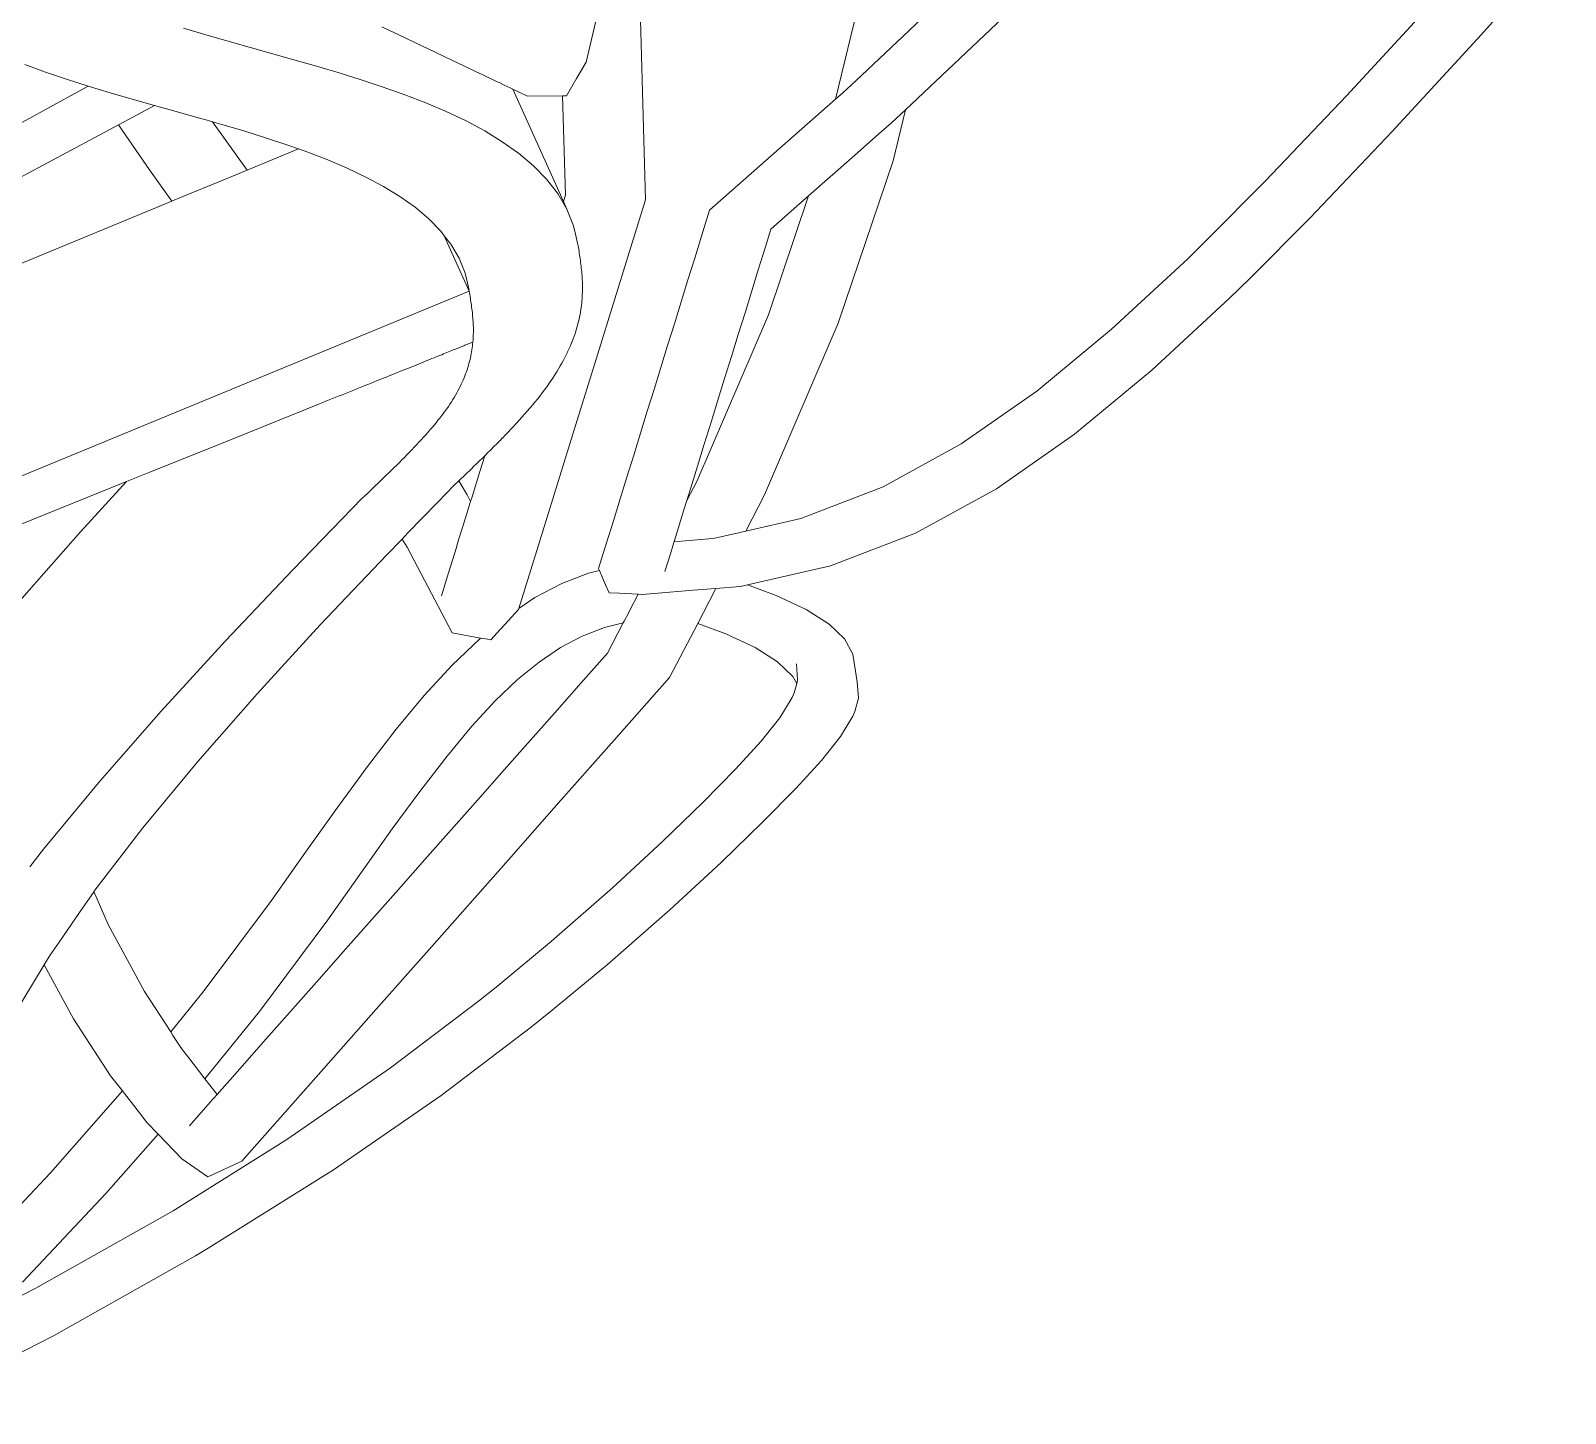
# Model space of a CAD drawing. Header units: millimetres. Extents: x 930469 to 1523124, y -120375 to 411163.
# Drawn here: x 1424337.7 to 1424583, y -6209.5 to -5988.5 of the extents above; entities that cross this region are included whole.
import ezdxf

# ---------------------------------------------------------------- set-up
doc = ezdxf.new("R2010")
doc.units = ezdxf.units.MM
doc.layers.add('A-NET THAY', color=8, linetype='Continuous', lineweight=0)
doc.layers.add('COT VACH', color=8, linetype='Continuous', lineweight=0)

# ---------------------------------------------------------------- blocks, each defined once
blk = doc.blocks.new('fgholol')
at = {"layer": 'A-NET THAY', "ltscale": 3}
for p, q in [((1042536.66, 33057.56), (1042550.68, 33073.25)), ((1042396.32, 33062.91), (1042394.15, 33053.87)), ((1042434.02, 33047.91), (1042437.49, 33062.14)), ((1042449.02, 33061.97), (1042444.76, 33057.96)), ((1042461.68, 33061.77), (1042445.19, 33046.23)), ((1042529.15, 33063.03), (1042515.72, 33048.44)), ((1042329.8, 33059.3), (1042333.23, 33058.26)), ((1042363.51, 33058.53), (1042361.48, 33059.5)), ((1042402.84, 33060.61), (1042403.64, 33031.87)), ((1042333.23, 33058.26), (1042336.73, 33057.25)), ((1042336.73, 33057.25), (1042340.28, 33056.25)), ((1042365.25, 33057.71), (1042363.51, 33058.53)), ((1042366.87, 33056.94), (1042365.25, 33057.71)), ((1042369.03, 33055.91), (1042366.87, 33056.94)), ((1042444.76, 33057.96), (1042437.25, 33050.88)), ((1042523.02, 33042.75), (1042536.66, 33057.56)), ((1042340.28, 33056.25), (1042343.86, 33055.25)), ((1042343.86, 33055.25), (1042347.46, 33054.24)), ((1042347.46, 33054.24), (1042351.07, 33053.2)), ((1042370.02, 33055.44), (1042369.03, 33055.91)), ((1042372.8, 33054.11), (1042370.02, 33055.44)), ((1042372.91, 33054.06), (1042372.8, 33054.11)), ((1042375.5, 33052.83), (1042372.91, 33054.06)), ((1042304.44, 33053.46), (1042307.73, 33052.26)), ((1042307.73, 33052.26), (1042311.1, 33051.11)), ((1042351.07, 33053.2), (1042354.66, 33052.14)), ((1042354.66, 33052.14), (1042358.22, 33051.03)), ((1042376.57, 33052.32), (1042375.5, 33052.83)), ((1042377.75, 33051.76), (1042376.57, 33052.32)), ((1042379.62, 33050.87), (1042377.75, 33051.76)), ((1042392.62, 33051.22), (1042394.15, 33053.87)), ((1042314.55, 33050.02), (1042073.71, 32918.17)), ((1042311.1, 33051.11), (1042314.55, 33050.02)), ((1042314.55, 33050.02), (1042318.06, 33048.96)), ((1042358.22, 33051.03), (1042361.73, 33049.87)), ((1042361.73, 33049.87), (1042365.18, 33048.65)), ((1042380.35, 33050.52), (1042379.62, 33050.87)), ((1042381.06, 33050.19), (1042380.35, 33050.52)), ((1042382.02, 33049.73), (1042381.06, 33050.19)), ((1042382.44, 33049.53), (1042382.02, 33049.73)), ((1042384.81, 33048.4), (1042382.44, 33049.53)), ((1042390.53, 33031.56), (1042382.44, 33049.53)), ((1042391.02, 33048.46), (1042392.62, 33051.22)), ((1042437.25, 33050.88), (1042435.19, 33048.94)), ((1042318.06, 33048.96), (1042321.61, 33047.94)), ((1042321.03, 33044.7), (1042325.18, 33046.93)), ((1042321.61, 33047.94), (1042325.18, 33046.93)), ((1042325.18, 33046.93), (1042327.65, 33046.24)), ((1042365.18, 33048.65), (1042368.55, 33047.34)), ((1042368.55, 33047.34), (1042371.81, 33045.95)), ((1042384.81, 33048.4), (1042390.4, 33048.45)), ((1042390.4, 33048.45), (1042391.02, 33048.46)), ((1042390.85, 33032.59), (1042390.4, 33048.45)), ((1042434.02, 33047.91), (1042413.88, 33030.19)), ((1042435.19, 33048.94), (1042434.02, 33047.91)), ((1042515.72, 33048.44), (1042502.76, 33034.86)), ((1042319.42, 33043.84), (1042321.03, 33044.7)), ((1042332.35, 33044.92), (1042327.65, 33046.24)), ((1042332.35, 33044.92), (1042333.58, 33044.57)), ((1042333.58, 33044.57), (1042334.46, 33044.31)), ((1042339.97, 33036.6), (1042334.46, 33044.31)), ((1042334.46, 33044.31), (1042335.91, 33043.9)), ((1042371.81, 33045.95), (1042374.96, 33044.46)), ((1042374.96, 33044.46), (1042377.95, 33042.86)), ((1042442.97, 33044.14), (1042440.97, 33042.38)), ((1042445.19, 33046.23), (1042442.97, 33044.14)), ((1042445.19, 33046.23), (1042443.21, 33038.08)), ((1042300.52, 33033.72), (1042319.42, 33043.84)), ((1042324.37, 33036.63), (1042319.42, 33043.84)), ((1042335.91, 33043.9), (1042339.44, 33042.86)), ((1042339.44, 33042.86), (1042342.91, 33041.78)), ((1042342.91, 33041.78), (1042346.32, 33040.65)), ((1042377.95, 33042.86), (1042380.76, 33041.14)), ((1042440.97, 33042.38), (1042437.08, 33038.95)), ((1042509.83, 33028.92), (1042523.02, 33042.75)), ((1042339.97, 33036.6), (1042348.18, 33039.99)), ((1042346.32, 33040.65), (1042348.18, 33039.99)), ((1042348.18, 33039.99), (1042349.65, 33039.47)), ((1042349.65, 33039.47), (1042352.87, 33038.22)), ((1042380.76, 33041.14), (1042383.37, 33039.28)), ((1042383.37, 33039.28), (1042385.73, 33037.29)), ((1042352.87, 33038.22), (1042355.98, 33036.89)), ((1042355.98, 33036.89), (1042358.96, 33035.48)), ((1042385.73, 33037.29), (1042387.83, 33035.15)), ((1042437.08, 33038.95), (1042433.18, 33035.53)), ((1042443.21, 33038.08), (1042434.47, 33012.13)), ((1042327.93, 33031.64), (1042324.37, 33036.63)), ((1042329.7, 33032.37), (1042335.72, 33034.85)), ((1042335.72, 33034.85), (1042339.97, 33036.6)), ((1042358.96, 33035.48), (1042361.77, 33033.97)), ((1042387.83, 33035.15), (1042389.62, 33032.84)), ((1042433.18, 33035.53), (1042429.69, 33032.46)), ((1042502.76, 33034.86), (1042493.34, 33025.39)), ((1042327.93, 33031.64), (1042329.7, 33032.37)), ((1042361.77, 33033.97), (1042364.4, 33032.36)), ((1042364.4, 33032.36), (1042366.82, 33030.65)), ((1042389.62, 33032.84), (1042391.07, 33030.35)), ((1042390.53, 33031.56), (1042390.85, 33032.59)), ((1042403.64, 33031.87), (1042401.02, 33023.41)), ((1042423.3, 33013.46), (1042429.69, 33032.46)), ((1042429.69, 33032.46), (1042423.7, 33027.18)), ((1042300.18, 33020.19), (1042327.93, 33031.64)), ((1042366.82, 33030.65), (1042369, 33028.81)), ((1042391.07, 33030.35), (1042390.53, 33031.56)), ((1042391.07, 33030.35), (1042392.15, 33027.68)), ((1042413.88, 33030.19), (1042412.6, 33026.06)), ((1042369, 33028.81), (1042370.91, 33026.85)), ((1042392.15, 33027.68), (1042392.47, 33026.34)), ((1042423.7, 33027.18), (1042422.81, 33024.32)), ((1042500.23, 33019.27), (1042509.83, 33028.92)), ((1042370.91, 33026.85), (1042371.48, 33026.12)), ((1042375.46, 33017.27), (1042371.48, 33026.12)), ((1042371.7, 33025.84), (1042371.48, 33026.12)), ((1042371.7, 33025.84), (1042372.54, 33024.76)), ((1042372.54, 33024.76), (1042373.84, 33022.52)), ((1042392.8, 33024.93), (1042392.47, 33026.34)), ((1042392.87, 33024.52), (1042392.8, 33024.93)), ((1042392.87, 33024.52), (1042392.92, 33024.23)), ((1042412.6, 33026.06), (1042411.52, 33022.55)), ((1042493.34, 33025.39), (1042490.31, 33022.43)), ((1042373.84, 33022.52), (1042374.81, 33020.14)), ((1042392.92, 33024.23), (1042392.97, 33023.94)), ((1042392.97, 33023.94), (1042392.97, 33023.93)), ((1042392.97, 33023.93), (1042393.02, 33023.65)), ((1042393.02, 33023.65), (1042393.06, 33023.36)), ((1042393.06, 33023.36), (1042393.11, 33023.06)), ((1042393.11, 33023.06), (1042393.16, 33022.76)), ((1042393.16, 33022.76), (1042393.2, 33022.47)), ((1042393.2, 33022.47), (1042393.24, 33022.16)), ((1042393.24, 33022.16), (1042393.28, 33021.86)), ((1042401.02, 33023.41), (1042398.51, 33015.31)), ((1042411.52, 33022.55), (1042410.43, 33019.05)), ((1042422.81, 33024.32), (1042421.73, 33020.82)), ((1042490.31, 33022.43), (1042478.16, 33011.17)), ((1042374.81, 33020.14), (1042375.4, 33017.61)), ((1042393.28, 33021.86), (1042393.32, 33021.56)), ((1042393.32, 33021.56), (1042393.36, 33021.25)), ((1042393.36, 33021.25), (1042393.39, 33020.95)), ((1042393.39, 33020.95), (1042393.43, 33020.64)), ((1042393.43, 33020.64), (1042393.46, 33020.32)), ((1042393.46, 33020.32), (1042393.48, 33020.01)), ((1042393.48, 33020.01), (1042393.51, 33019.69)), ((1042393.51, 33019.69), (1042393.51, 33019.67)), ((1042393.51, 33019.67), (1042393.53, 33019.37)), ((1042421.73, 33020.82), (1042420.64, 33017.32)), ((1042118.73, 32911.38), (1042375.46, 33017.27)), ((1042375.31, 33018.12), (1042375.26, 33018.4)), ((1042375.36, 33017.84), (1042375.31, 33018.12)), ((1042375.4, 33017.61), (1042375.36, 33017.84)), ((1042375.41, 33017.55), (1042375.4, 33017.61)), ((1042375.46, 33017.27), (1042375.41, 33017.55)), ((1042375.51, 33016.99), (1042375.46, 33017.27)), ((1042393.53, 33019.37), (1042393.55, 33019.05)), ((1042393.55, 33019.05), (1042393.56, 33018.73)), ((1042393.56, 33018.73), (1042393.57, 33018.4)), ((1042393.57, 33018.4), (1042393.57, 33018.08)), ((1042393.57, 33018.08), (1042393.58, 33017.75)), ((1042393.58, 33017.75), (1042393.57, 33017.41)), ((1042393.57, 33017.41), (1042393.57, 33017.08)), ((1042410.43, 33019.05), (1042409.35, 33015.55)), ((1042420.64, 33017.32), (1042419.56, 33013.81)), ((1042497.02, 33016.14), (1042500.23, 33019.27)), ((1042375.56, 33016.7), (1042375.51, 33016.99)), ((1042375.6, 33016.42), (1042375.56, 33016.7)), ((1042375.65, 33016.13), (1042375.6, 33016.42)), ((1042375.7, 33015.85), (1042375.65, 33016.13)), ((1042375.74, 33015.56), (1042375.7, 33015.85)), ((1042375.78, 33015.28), (1042375.74, 33015.56)), ((1042375.82, 33014.99), (1042375.78, 33015.28)), ((1042375.86, 33014.7), (1042375.82, 33014.99)), ((1042375.9, 33014.42), (1042375.86, 33014.7)), ((1042393.37, 33014.64), (1042393.32, 33014.27)), ((1042393.41, 33014.99), (1042393.37, 33014.64)), ((1042393.45, 33015.35), (1042393.41, 33014.99)), ((1042393.47, 33015.49), (1042393.45, 33015.35)), ((1042393.49, 33015.7), (1042393.47, 33015.49)), ((1042393.51, 33016.05), (1042393.49, 33015.7)), ((1042393.54, 33016.39), (1042393.51, 33016.05)), ((1042393.55, 33016.74), (1042393.54, 33016.39)), ((1042393.57, 33017.08), (1042393.55, 33016.74)), ((1042398.51, 33015.31), (1042396.01, 33007.22)), ((1042409.35, 33015.55), (1042408.27, 33012.05)), ((1042484.58, 33004.61), (1042497.02, 33016.14)), ((1042375.93, 33014.13), (1042375.9, 33014.42)), ((1042375.97, 33013.84), (1042375.93, 33014.13)), ((1042376, 33013.55), (1042375.97, 33013.84)), ((1042376.02, 33013.26), (1042376, 33013.55)), ((1042376.05, 33012.97), (1042376.02, 33013.26)), ((1042376.07, 33012.68), (1042376.05, 33012.97)), ((1042376.09, 33012.39), (1042376.07, 33012.68)), ((1042376.1, 33012.1), (1042376.09, 33012.39)), ((1042392.95, 33012.41), (1042392.85, 33012.03)), ((1042393.04, 33012.79), (1042392.95, 33012.41)), ((1042393.12, 33013.17), (1042393.04, 33012.79)), ((1042393.19, 33013.54), (1042393.12, 33013.17)), ((1042393.26, 33013.91), (1042393.19, 33013.54)), ((1042393.32, 33014.27), (1042393.26, 33013.91)), ((1042411.84, 32986.83), (1042423.3, 33013.46)), ((1042419.56, 33013.81), (1042418.47, 33010.31)), ((1042376.12, 33011.8), (1042376.1, 33012.1)), ((1042376.1, 33009.72), (1042376.11, 33010.02)), ((1042376.11, 33010.02), (1042376.12, 33010.32)), ((1042376.13, 33011.51), (1042376.12, 33011.8)), ((1042376.12, 33010.32), (1042376.13, 33010.62)), ((1042376.13, 33011.21), (1042376.13, 33011.51)), ((1042376.13, 33010.91), (1042376.13, 33011.21)), ((1042376.13, 33010.62), (1042376.13, 33010.91)), ((1042392.25, 33010.05), (1042392.1, 33009.64)), ((1042392.39, 33010.45), (1042392.25, 33010.05)), ((1042392.52, 33010.85), (1042392.39, 33010.45)), ((1042392.64, 33011.25), (1042392.52, 33010.85)), ((1042392.68, 33011.38), (1042392.64, 33011.25)), ((1042392.75, 33011.64), (1042392.68, 33011.38)), ((1042392.85, 33012.03), (1042392.75, 33011.64)), ((1042408.27, 33012.05), (1042407.18, 33008.55)), ((1042418.47, 33010.31), (1042417.39, 33006.81)), ((1042434.47, 33012.13), (1042422.68, 32984.71)), ((1042478.16, 33011.17), (1042466.19, 33001.27)), ((1042371.36, 33007.22), (1042371.64, 33007.33)), ((1042371.64, 33007.33), (1042371.91, 33007.44)), ((1042371.91, 33007.44), (1042372.68, 33007.75)), ((1042372.68, 33007.75), (1042372.92, 33007.85)), ((1042372.92, 33007.85), (1042373.15, 33007.94)), ((1042373.15, 33007.94), (1042373.38, 33008.03)), ((1042373.38, 33008.03), (1042374.6, 33008.53)), ((1042374.6, 33008.53), (1042374.79, 33008.6)), ((1042374.79, 33008.6), (1042376.05, 33009.11)), ((1042375.8, 33007.26), (1042375.86, 33007.57)), ((1042375.86, 33007.57), (1042375.91, 33007.88)), ((1042375.91, 33007.88), (1042375.95, 33008.19)), ((1042375.95, 33008.19), (1042375.99, 33008.5)), ((1042375.99, 33008.5), (1042376.02, 33008.8)), ((1042376.02, 33008.8), (1042376.05, 33009.11)), ((1042376.05, 33009.11), (1042376.08, 33009.41)), ((1042376.08, 33009.41), (1042376.1, 33009.72)), ((1042391.13, 33007.37), (1042390.99, 33007.09)), ((1042391.2, 33007.53), (1042391.13, 33007.37)), ((1042391.4, 33007.96), (1042391.2, 33007.53)), ((1042391.59, 33008.39), (1042391.4, 33007.96)), ((1042391.77, 33008.81), (1042391.59, 33008.39)), ((1042391.94, 33009.23), (1042391.77, 33008.81)), ((1042392.1, 33009.64), (1042391.94, 33009.23)), ((1042407.18, 33008.55), (1042406.1, 33005.05)), ((1042365.33, 33004.79), (1042365.75, 33004.96)), ((1042365.75, 33004.96), (1042366.17, 33005.13)), ((1042366.17, 33005.13), (1042366.58, 33005.29)), ((1042366.58, 33005.29), (1042366.97, 33005.45)), ((1042366.97, 33005.45), (1042367.36, 33005.61)), ((1042367.36, 33005.61), (1042367.75, 33005.76)), ((1042367.75, 33005.76), (1042368.12, 33005.91)), ((1042368.12, 33005.91), (1042368.48, 33006.06)), ((1042368.48, 33006.06), (1042368.84, 33006.2)), ((1042368.84, 33006.2), (1042369.18, 33006.34)), ((1042369.18, 33006.34), (1042369.52, 33006.48)), ((1042369.52, 33006.48), (1042369.85, 33006.61)), ((1042369.85, 33006.61), (1042370.17, 33006.74)), ((1042370.17, 33006.74), (1042370.48, 33006.86)), ((1042370.48, 33006.86), (1042371.07, 33007.1)), ((1042371.07, 33007.1), (1042371.36, 33007.22)), ((1042375.14, 33004.7), (1042375.24, 33005.03)), ((1042375.24, 33005.03), (1042375.34, 33005.35)), ((1042375.34, 33005.35), (1042375.43, 33005.67)), ((1042375.43, 33005.67), (1042375.52, 33005.99)), ((1042375.52, 33005.99), (1042375.6, 33006.31)), ((1042375.6, 33006.31), (1042375.67, 33006.63)), ((1042375.67, 33006.63), (1042375.74, 33006.94)), ((1042375.74, 33006.94), (1042375.8, 33007.26)), ((1042389.76, 33004.84), (1042389.47, 33004.37)), ((1042390.03, 33005.3), (1042389.76, 33004.84)), ((1042390.29, 33005.75), (1042390.03, 33005.3)), ((1042390.53, 33006.2), (1042390.29, 33005.75)), ((1042390.77, 33006.65), (1042390.53, 33006.2)), ((1042390.99, 33007.09), (1042390.77, 33006.65)), ((1042392.25, 32995.08), (1042396.01, 33007.22)), ((1042406.1, 33005.05), (1042405.01, 33001.55)), ((1042417.39, 33006.81), (1042416.3, 33003.31)), ((1042359.28, 33002.36), (1042359.78, 33002.56)), ((1042359.78, 33002.56), (1042360.27, 33002.75)), ((1042360.27, 33002.75), (1042360.76, 33002.95)), ((1042360.76, 33002.95), (1042361.24, 33003.14)), ((1042361.24, 33003.14), (1042361.72, 33003.34)), ((1042361.72, 33003.34), (1042362.19, 33003.53)), ((1042362.19, 33003.53), (1042362.66, 33003.72)), ((1042362.66, 33003.72), (1042363.12, 33003.9)), ((1042363.12, 33003.9), (1042363.58, 33004.08)), ((1042363.58, 33004.08), (1042364.02, 33004.27)), ((1042364.02, 33004.27), (1042364.47, 33004.44)), ((1042364.47, 33004.44), (1042364.9, 33004.62)), ((1042364.9, 33004.62), (1042365.33, 33004.79)), ((1042374.03, 33002.02), (1042374.19, 33002.37)), ((1042374.19, 33002.37), (1042374.35, 33002.71)), ((1042374.35, 33002.71), (1042374.5, 33003.04)), ((1042374.5, 33003.04), (1042374.64, 33003.38)), ((1042374.64, 33003.38), (1042374.78, 33003.71)), ((1042374.78, 33003.71), (1042374.9, 33004.04)), ((1042374.9, 33004.04), (1042375.02, 33004.37)), ((1042375.02, 33004.37), (1042375.14, 33004.7)), ((1042388.2, 33002.45), (1042387.85, 33001.96)), ((1042388.54, 33002.94), (1042388.2, 33002.45)), ((1042388.87, 33003.42), (1042388.54, 33002.94)), ((1042388.88, 33003.44), (1042388.87, 33003.42)), ((1042389.18, 33003.9), (1042388.88, 33003.44)), ((1042389.47, 33004.37), (1042389.18, 33003.9)), ((1042416.3, 33003.31), (1042415.22, 32999.81)), ((1042472.23, 32994.39), (1042484.58, 33004.61)), ((1042353.1, 32999.87), (1042353.62, 33000.08)), ((1042353.62, 33000.08), (1042354.15, 33000.29)), ((1042354.15, 33000.29), (1042354.67, 33000.5)), ((1042354.67, 33000.5), (1042355.19, 33000.71)), ((1042355.19, 33000.71), (1042355.71, 33000.92)), ((1042355.71, 33000.92), (1042356.23, 33001.13)), ((1042356.23, 33001.13), (1042356.75, 33001.34)), ((1042356.75, 33001.34), (1042357.26, 33001.54)), ((1042357.26, 33001.54), (1042357.77, 33001.75)), ((1042357.77, 33001.75), (1042358.28, 33001.95)), ((1042358.28, 33001.95), (1042358.78, 33002.15)), ((1042358.78, 33002.15), (1042359.28, 33002.36)), ((1042372.63, 32999.56), (1042372.86, 32999.92)), ((1042372.86, 32999.92), (1042373.07, 33000.28)), ((1042373.07, 33000.28), (1042373.28, 33000.63)), ((1042373.28, 33000.63), (1042373.48, 33000.98)), ((1042373.48, 33000.98), (1042373.67, 33001.33)), ((1042373.67, 33001.33), (1042373.85, 33001.68)), ((1042373.85, 33001.68), (1042374.03, 33002.02)), ((1042386.36, 33000.01), (1042386.01, 32999.58)), ((1042386.74, 33000.49), (1042386.36, 33000.01)), ((1042387.12, 33000.98), (1042386.74, 33000.49)), ((1042387.49, 33001.47), (1042387.12, 33000.98)), ((1042387.85, 33001.96), (1042387.49, 33001.47)), ((1042405.01, 33001.55), (1042403.93, 32998.05)), ((1042466.19, 33001.27), (1042454.11, 32992.83)), ((1042337.82, 32993.71), (1042351.52, 32999.23)), ((1042351.52, 32999.23), (1042352.05, 32999.44)), ((1042352.05, 32999.44), (1042352.57, 32999.65)), ((1042352.57, 32999.65), (1042353.1, 32999.87)), ((1042371.08, 32997.36), (1042371.36, 32997.73)), ((1042371.36, 32997.73), (1042371.63, 32998.11)), ((1042371.63, 32998.11), (1042371.9, 32998.47)), ((1042371.9, 32998.47), (1042372.15, 32998.84)), ((1042372.15, 32998.84), (1042372.39, 32999.2)), ((1042372.39, 32999.2), (1042372.63, 32999.56)), ((1042384.31, 32997.58), (1042383.89, 32997.1)), ((1042384.73, 32998.07), (1042384.31, 32997.58)), ((1042385.15, 32998.55), (1042384.73, 32998.07)), ((1042385.56, 32999.03), (1042385.15, 32998.55)), ((1042385.96, 32999.52), (1042385.56, 32999.03)), ((1042386.01, 32999.58), (1042385.96, 32999.52)), ((1042403.93, 32998.05), (1042402.84, 32994.55)), ((1042415.22, 32999.81), (1042414.14, 32996.31)), ((1042368.86, 32994.68), (1042369.2, 32995.07)), ((1042369.2, 32995.07), (1042369.53, 32995.46)), ((1042369.53, 32995.46), (1042369.86, 32995.84)), ((1042369.86, 32995.84), (1042370.17, 32996.23)), ((1042370.17, 32996.23), (1042370.48, 32996.61)), ((1042370.48, 32996.61), (1042370.78, 32996.98)), ((1042370.78, 32996.98), (1042371.08, 32997.36)), ((1042382.14, 32995.2), (1042381.69, 32994.73)), ((1042382.58, 32995.67), (1042382.14, 32995.2)), ((1042382.88, 32996), (1042382.58, 32995.67)), ((1042383.02, 32996.15), (1042382.88, 32996)), ((1042383.17, 32996.31), (1042383.02, 32996.15)), ((1042383.46, 32996.62), (1042383.17, 32996.31)), ((1042383.89, 32997.1), (1042383.46, 32996.62)), ((1042392.25, 32995.08), (1042389.74, 32986.98)), ((1042414.14, 32996.31), (1042413.05, 32992.81)), ((1042324.41, 32988.31), (1042337.82, 32993.71)), ((1042366.68, 32992.31), (1042367.06, 32992.71)), ((1042367.06, 32992.71), (1042367.43, 32993.1)), ((1042367.43, 32993.1), (1042367.8, 32993.5)), ((1042367.8, 32993.5), (1042368.16, 32993.9)), ((1042368.16, 32993.9), (1042368.51, 32994.29)), ((1042368.51, 32994.29), (1042368.86, 32994.68)), ((1042379.88, 32992.87), (1042379.43, 32992.41)), ((1042380.34, 32993.33), (1042379.88, 32992.87)), ((1042380.79, 32993.79), (1042380.34, 32993.33)), ((1042380.83, 32993.83), (1042380.79, 32993.79)), ((1042381.24, 32994.26), (1042380.83, 32993.83)), ((1042381.69, 32994.73), (1042381.24, 32994.26)), ((1042402.84, 32994.55), (1042401.76, 32991.05)), ((1042413.05, 32992.81), (1042411.97, 32989.31)), ((1042454.11, 32992.83), (1042441.62, 32985.99)), ((1042459.74, 32985.66), (1042472.23, 32994.39)), ((1042364.3, 32989.88), (1042364.71, 32990.29)), ((1042364.71, 32990.29), (1042365.11, 32990.69)), ((1042365.11, 32990.69), (1042365.51, 32991.1)), ((1042365.51, 32991.1), (1042365.91, 32991.5)), ((1042365.91, 32991.5), (1042366.3, 32991.91)), ((1042366.3, 32991.91), (1042366.68, 32992.31)), ((1042377.14, 32990.15), (1042376.68, 32989.7)), ((1042377.6, 32990.59), (1042377.14, 32990.15)), ((1042377.18, 32988.44), (1042377.95, 32990.94)), ((1042377.95, 32990.94), (1042377.6, 32990.59)), ((1042378.06, 32991.04), (1042377.95, 32990.94)), ((1042378.51, 32991.5), (1042378.06, 32991.04)), ((1042378.75, 32991.73), (1042378.51, 32991.5)), ((1042378.97, 32991.95), (1042378.75, 32991.73)), ((1042379.43, 32992.41), (1042378.97, 32991.95)), ((1042401.76, 32991.05), (1042400.68, 32987.54)), ((1042320.71, 32986.82), (1042324.41, 32988.31)), ((1042361.79, 32987.42), (1042362.22, 32987.83)), ((1042362.22, 32987.83), (1042362.64, 32988.24)), ((1042362.64, 32988.24), (1042363.06, 32988.65)), ((1042363.06, 32988.65), (1042363.48, 32989.06)), ((1042363.48, 32989.06), (1042363.89, 32989.47)), ((1042363.89, 32989.47), (1042364.3, 32989.88)), ((1042373.79, 32986.92), (1042374.87, 32987.95)), ((1042375.77, 32988.82), (1042374.87, 32987.95)), ((1042376.23, 32989.26), (1042375.77, 32988.82)), ((1042375.92, 32984.39), (1042377.18, 32988.44)), ((1042376.68, 32989.7), (1042376.23, 32989.26)), ((1042411.97, 32989.31), (1042410.88, 32985.81)), ((1042303.61, 32979.93), (1042320.71, 32986.82)), ((1042320.71, 32986.82), (1042313.33, 32978.78)), ((1042359.2, 32984.93), (1042359.63, 32985.35)), ((1042359.63, 32985.35), (1042360.07, 32985.76)), ((1042360.07, 32985.76), (1042360.5, 32986.18)), ((1042360.5, 32986.18), (1042360.93, 32986.59)), ((1042360.93, 32986.59), (1042361.36, 32987)), ((1042361.36, 32987), (1042361.79, 32987.42)), ((1042372.95, 32986.12), (1042371.96, 32985.1)), ((1042372.95, 32986.12), (1042373.79, 32986.92)), ((1042375.13, 32984.73), (1042373.79, 32986.92)), ((1042389.74, 32986.98), (1042387.24, 32978.89)), ((1042400.68, 32987.54), (1042399.59, 32984.04)), ((1042410.26, 32983.79), (1042411.84, 32986.83)), ((1042410.88, 32985.81), (1042410.26, 32983.79)), ((1042441.62, 32985.99), (1042428.45, 32980.9)), ((1042446.82, 32978.59), (1042459.74, 32985.66)), ((1042358.32, 32984.1), (1042347.28, 32972.7)), ((1042358.32, 32984.1), (1042358.76, 32984.52)), ((1042358.76, 32984.52), (1042359.2, 32984.93)), ((1042370.27, 32983.35), (1042365.73, 32978.66)), ((1042371.96, 32985.1), (1042370.27, 32983.35)), ((1042374.67, 32980.35), (1042375.7, 32983.66)), ((1042375.7, 32983.66), (1042375.13, 32984.73)), ((1042375.7, 32983.66), (1042375.92, 32984.39)), ((1042399.59, 32984.04), (1042398.51, 32980.54)), ((1042410.26, 32983.79), (1042409.8, 32982.31)), ((1042422.68, 32984.71), (1042419.66, 32978.91)), ((1042373.62, 32976.96), (1042374.67, 32980.35)), ((1042398.51, 32980.54), (1042397.42, 32977.04)), ((1042409.8, 32982.31), (1042408.72, 32978.8)), ((1042428.45, 32980.9), (1042419.66, 32978.91)), ((1042313.33, 32978.78), (1042303.97, 32968.13)), ((1042365.13, 32978.05), (1042364.74, 32977.64)), ((1042365.73, 32978.66), (1042365.13, 32978.05)), ((1042383.42, 32966.56), (1042387.24, 32978.89)), ((1042408.72, 32978.8), (1042408.23, 32977.22)), ((1042415.71, 32978.01), (1042414.41, 32977.71)), ((1042419.66, 32978.91), (1042415.71, 32978.01)), ((1042433.21, 32973.34), (1042446.82, 32978.59)), ((1042364.74, 32977.64), (1042362.25, 32975.08)), ((1042365.53, 32976.35), (1042364.74, 32977.64)), ((1042372.74, 32962.63), (1042365.53, 32976.35)), ((1042372.16, 32972.25), (1042373.42, 32976.3)), ((1042373.42, 32976.3), (1042373.62, 32976.96)), ((1042397.42, 32977.04), (1042396.14, 32972.91)), ((1042408.02, 32976.54), (1042407.63, 32975.3)), ((1042408.23, 32977.22), (1042408.02, 32976.54)), ((1042409.38, 32977.31), (1042408.23, 32977.22)), ((1042414.41, 32977.71), (1042409.38, 32977.31)), ((1042362.25, 32975.08), (1042351.67, 32963.91)), ((1042407.63, 32975.3), (1042406.74, 32972.44)), ((1042419.94, 32970.32), (1042433.21, 32973.34)), ((1042347.28, 32972.7), (1042336.53, 32961.36)), ((1042371.02, 32968.58), (1042372.16, 32972.25)), ((1042385.98, 32968.28), (1042390.3, 32970.56)), ((1042390.3, 32970.56), (1042394.51, 32972.18)), ((1042394.51, 32972.18), (1042396.27, 32972.61)), ((1042396.14, 32972.91), (1042396.27, 32972.61)), ((1042396.27, 32972.61), (1042396.79, 32971.44)), ((1042396.79, 32971.44), (1042397.28, 32970.31)), ((1042383.42, 32966.56), (1042385.98, 32968.28)), ((1042397.28, 32970.31), (1042397.84, 32969.04)), ((1042397.84, 32969.04), (1042399.42, 32968.97)), ((1042399.42, 32968.97), (1042402.48, 32968.83)), ((1042401.04, 32966.07), (1042402.48, 32968.83)), ((1042402.48, 32968.83), (1042403.14, 32968.8)), ((1042403.14, 32968.8), (1042405.03, 32968.95)), ((1042405.03, 32968.95), (1042411.26, 32969.45)), ((1042411.26, 32969.45), (1042414.89, 32969.74)), ((1042414.89, 32969.74), (1042413.8, 32967.65)), ((1042414.89, 32969.74), (1042418.76, 32970.05)), ((1042418.76, 32970.05), (1042419.29, 32970.17)), ((1042419.29, 32970.17), (1042419.94, 32970.32)), ((1042419.94, 32970.32), (1042424.52, 32968.63)), ((1042424.52, 32968.63), (1042429.33, 32966.37)), ((1042380.59, 32963.36), (1042383.36, 32966.38)), ((1042383.42, 32966.56), (1042383.36, 32966.38)), ((1042400.24, 32964.52), (1042400.91, 32965.81)), ((1042400.91, 32965.81), (1042401.04, 32966.07)), ((1042413.8, 32967.65), (1042411.99, 32964.16)), ((1042429.33, 32966.37), (1042432.98, 32964.06)), ((1042351.67, 32963.91), (1042341.57, 32952.91)), ((1042378.91, 32961.53), (1042380.43, 32963.19)), ((1042380.43, 32963.19), (1042380.59, 32963.36)), ((1042393.53, 32962.12), (1042397.07, 32963.49)), ((1042397.07, 32963.49), (1042400.09, 32964.23)), ((1042397.58, 32959.41), (1042400.09, 32964.23)), ((1042400.09, 32964.23), (1042400.24, 32964.52)), ((1042411.99, 32964.16), (1042407.48, 32955.49)), ((1042411.99, 32964.16), (1042416.47, 32962.51)), ((1042432.98, 32964.06), (1042435.46, 32961.69)), ((1042336.53, 32961.36), (1042326.22, 32950.13)), ((1042372.72, 32957.46), (1042377.15, 32961.7)), ((1042372.74, 32962.63), (1042377.29, 32961.82)), ((1042377.15, 32961.7), (1042377.29, 32961.82)), ((1042377.29, 32961.82), (1042378.42, 32961.62)), ((1042378.42, 32961.62), (1042378.91, 32961.53)), ((1042390.06, 32960.3), (1042393.53, 32962.12)), ((1042416.47, 32962.51), (1042421.19, 32960.3)), ((1042435.46, 32961.69), (1042436.77, 32959.23)), ((1042386.63, 32957.99), (1042390.06, 32960.3)), ((1042393.74, 32955.07), (1042397.58, 32959.41)), ((1042421.19, 32960.3), (1042424.77, 32958.03)), ((1042437.49, 32954.8), (1042436.77, 32959.23)), ((1042368.27, 32952.63), (1042372.72, 32957.46)), ((1042383.18, 32955.17), (1042386.63, 32957.99)), ((1042424.77, 32958.03), (1042427.21, 32955.69)), ((1042427.97, 32955.13), (1042427.79, 32957.71)), ((1042379.62, 32951.76), (1042383.18, 32955.17)), ((1042389.51, 32950.29), (1042393.74, 32955.07)), ((1042407.48, 32955.49), (1042398.64, 32945.5)), ((1042427.21, 32955.69), (1042427.82, 32954.56)), ((1042427.4, 32953.04), (1042427.82, 32954.56)), ((1042427.82, 32954.56), (1042427.97, 32955.13)), ((1042437.49, 32954.8), (1042437.68, 32952.19)), ((1042341.57, 32952.91), (1042332.07, 32942.1)), ((1042363.79, 32947.24), (1042368.27, 32952.63)), ((1042375.88, 32947.71), (1042379.62, 32951.76)), ((1042425.14, 32949.09), (1042427.08, 32952.31)), ((1042427.08, 32952.31), (1042427.4, 32953.04)), ((1042437.68, 32952.19), (1042437.1, 32950.07)), ((1042326.22, 32950.13), (1042316.46, 32939.02)), ((1042385.29, 32945.52), (1042389.51, 32950.29)), ((1042422.15, 32945.34), (1042425.14, 32949.09)), ((1042436.77, 32949.31), (1042434.8, 32946.06)), ((1042437.1, 32950.07), (1042436.77, 32949.31)), ((1042359.19, 32941.29), (1042363.79, 32947.24)), ((1042371.93, 32942.95), (1042375.88, 32947.71)), ((1042434.8, 32946.06), (1042431.78, 32942.27)), ((1042381.06, 32940.74), (1042385.29, 32945.52)), ((1042398.64, 32945.5), (1042390.19, 32935.95)), ((1042418.08, 32940.9), (1042422.15, 32945.34)), ((1042332.07, 32942.1), (1042323.31, 32931.51)), ((1042354.39, 32934.75), (1042359.19, 32941.29)), ((1042367.71, 32937.49), (1042371.93, 32942.95)), ((1042431.78, 32942.27), (1042427.66, 32937.76)), ((1042316.46, 32939.02), (1042307.41, 32928.08)), ((1042376.84, 32935.97), (1042381.06, 32940.74)), ((1042412.86, 32935.59), (1042418.08, 32940.9)), ((1042363.18, 32931.31), (1042367.71, 32937.49)), ((1042427.66, 32937.76), (1042422.35, 32932.37)), ((1042349.31, 32927.62), (1042354.39, 32934.75)), ((1042372.61, 32931.19), (1042376.84, 32935.97)), ((1042390.19, 32935.95), (1042381.74, 32926.4)), ((1042406.35, 32929.29), (1042412.86, 32935.59)), ((1042323.31, 32931.51), (1042315.49, 32921.29)), ((1042358.27, 32924.42), (1042363.18, 32931.31)), ((1042422.35, 32932.37), (1042415.72, 32925.96)), ((1042368.38, 32926.41), (1042372.61, 32931.19)), ((1042398.35, 32921.91), (1042406.35, 32929.29)), ((1042307.41, 32928.08), (1042305.23, 32925.24)), ((1042343.85, 32919.9), (1042349.31, 32927.62)), ((1042364.16, 32921.64), (1042368.38, 32926.41)), ((1042369.06, 32912.07), (1042381.74, 32926.4)), ((1042352.88, 32916.8), (1042358.27, 32924.42)), ((1042415.72, 32925.96), (1042407.54, 32918.4)), ((1042359.93, 32916.86), (1042364.16, 32921.64)), ((1042388.63, 32913.39), (1042398.35, 32921.91)), ((1042315.4, 32921.17), (1042313.78, 32918.82)), ((1042315.49, 32921.29), (1042315.4, 32921.17)), ((1042317.74, 32916.06), (1042315.49, 32921.29)), ((1042332.94, 32905.27), (1042343.85, 32919.9)), ((1042313.19, 32917.97), (1042309.91, 32913.21)), ((1042313.78, 32918.82), (1042313.19, 32917.97)), ((1042341.93, 32902.12), (1042352.88, 32916.8)), ((1042355.71, 32912.09), (1042359.93, 32916.86)), ((1042407.54, 32918.4), (1042397.56, 32909.66)), ((1042323.54, 32905.32), (1042317.74, 32916.06)), ((1042309.91, 32913.21), (1042308.44, 32911.09)), ((1042351.48, 32907.31), (1042355.71, 32912.09)), ((1042369.06, 32912.07), (1042360.61, 32902.52)), ((1042380.03, 32906.26), (1042388.63, 32913.39)), ((1042307.55, 32909.61), (1042302.42, 32901.15)), ((1042308.44, 32911.09), (1042307.55, 32909.61)), ((1042312.2, 32900.99), (1042307.55, 32909.61)), ((1042397.56, 32909.66), (1042388.72, 32902.33)), ((1042347.26, 32902.54), (1042351.48, 32907.31)), ((1042327.75, 32898.87), (1042323.54, 32905.32)), ((1042327.75, 32898.87), (1042332.94, 32905.27)), ((1042376.97, 32903.81), (1042380.03, 32906.26)), ((1042333.23, 32891.39), (1042341.93, 32902.12)), ((1042343.03, 32897.76), (1042347.26, 32902.54)), ((1042360.61, 32902.52), (1042352.16, 32892.97)), ((1042362.91, 32893.16), (1042376.97, 32903.81)), ((1042388.72, 32902.33), (1042385.42, 32899.69)), ((1042318.15, 32891.87), (1042312.2, 32900.99)), ((1042385.42, 32899.69), (1042370.96, 32888.73)), ((1042328.12, 32898.3), (1042327.75, 32898.87)), ((1042329.48, 32896.22), (1042328.12, 32898.3)), ((1042338.81, 32892.98), (1042343.03, 32897.76)), ((1042330.81, 32894.5), (1042329.48, 32896.22)), ((1042333.23, 32891.39), (1042330.81, 32894.5)), ((1042335.18, 32888.89), (1042338.81, 32892.98)), ((1042339.1, 32878.21), (1042352.16, 32892.97)), ((1042346.31, 32881.67), (1042362.91, 32893.16)), ((1042320.03, 32889.45), (1042318.15, 32891.87)), ((1042335.18, 32888.89), (1042333.23, 32891.39)), ((1042308.54, 32876.36), (1042320.03, 32889.45)), ((1042320.37, 32889.01), (1042320.03, 32889.45)), ((1042323.14, 32885.46), (1042320.37, 32889.01)), ((1042330.74, 32883.87), (1042334.46, 32888.08)), ((1042334.46, 32888.08), (1042334.58, 32888.21)), ((1042334.58, 32888.21), (1042335.17, 32888.87)), ((1042335.17, 32888.87), (1042335.18, 32888.89)), ((1042370.96, 32888.73), (1042353.79, 32876.85)), ((1042323.9, 32884.47), (1042323.14, 32885.46)), ((1042317.38, 32873.04), (1042325.73, 32882.55)), ((1042325.73, 32882.55), (1042323.9, 32884.47)), ((1042329.53, 32878.57), (1042325.73, 32882.55)), ((1042328.16, 32870.31), (1042346.31, 32881.67)), ((1042329.53, 32878.57), (1042333.71, 32875.74)), ((1042333.71, 32875.74), (1042339.1, 32878.21)), ((1042295.25, 32862.29), (1042308.54, 32876.36)), ((1042353.79, 32876.85), (1042333.73, 32864.3)), ((1042304.04, 32858.91), (1042317.38, 32873.04)), ((1042328.16, 32870.31), (1042306.18, 32857.93)), ((1042328.88, 32870.72), (1042328.16, 32870.31)), ((1042331.74, 32863.1), (1042309.04, 32850.31)), ((1042333.73, 32864.3), (1042331.74, 32863.1)), ((1042306.18, 32857.93), (1042299.83, 32854.7)), ((1042309.04, 32850.31), (1042284.73, 32837.93))]:
    blk.add_line(p, q, dxfattribs=at)

msp = doc.modelspace()

# ---------------------------------------------------------------- block references
at = {"layer": 'COT VACH'}
msp.add_blockref('fgholol', (382032.3, -39047.4), dxfattribs=at)

doc.saveas('drawing.dxf')
